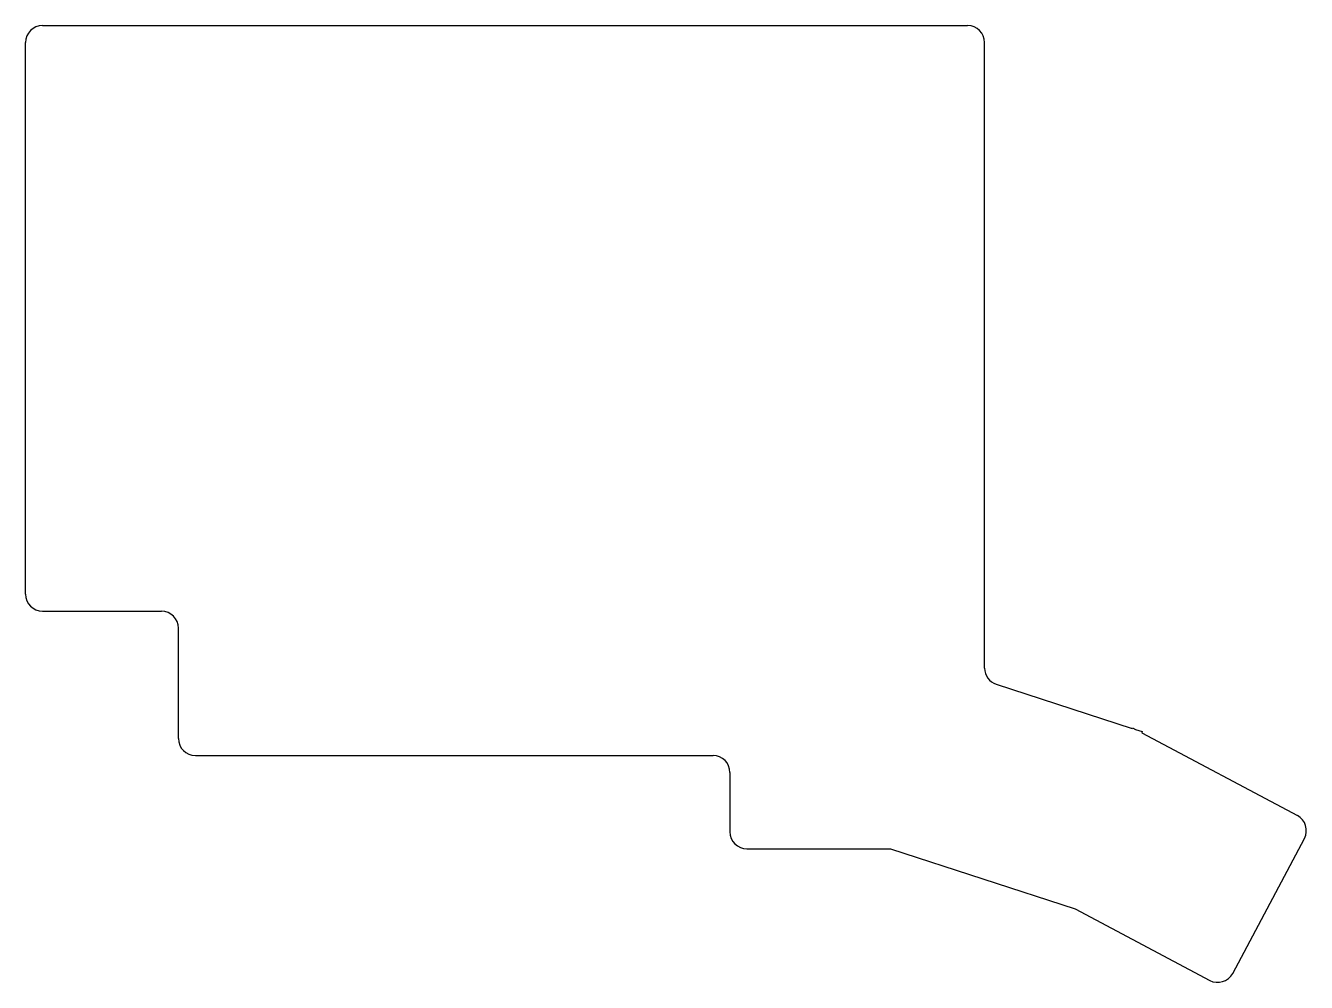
# Model space of a CAD drawing. Header units: millimetres. Extents: x 69 to 220, y -186 to -74.
import ezdxf

# ---------------------------------------------------------------- set-up
doc = ezdxf.new("R2010")
doc.units = ezdxf.units.MM

msp = doc.modelspace()

# ---------------------------------------------------------------- linework, layer by layer
for p, q in [((71, -73.5), (180, -73.5)), ((69, -140.5), (69, -75.5)), ((182, -149.2), (182, -75.5)), ((71, -142.5), (85, -142.5)), ((87, -157.5), (87, -144.5)), ((183.38, -151.1), (199.4, -156.31)), ((199.4, -156.31), (199.44, -156.25)), ((199.44, -156.25), (199.78, -156.43)), ((199.78, -156.43), (200.56, -156.68)), ((200.56, -156.68), (200.52, -156.82)), ((200.52, -156.82), (218.86, -166.57)), ((89, -159.5), (150, -159.5)), ((152, -161.5), (152, -168.5)), ((154, -170.5), (170.92, -170.5)), ((170.92, -170.5), (192.68, -177.57)), ((211.24, -185.17), (219.69, -169.28)), ((192.68, -177.57), (208.53, -186))]:
    msp.add_line(p, q)
for centre, start, end in [((71, -75.5), 90, 180), ((180, -75.5), 0, 90), ((71, -140.5), 180, 270), ((85, -144.5), 0, 90), ((184, -149.2), 180, 252), ((89, -157.5), 180, 270), ((150, -161.5), 0, 90), ((217.92, -168.34), 332, 62), ((154, -168.5), 180, 270), ((209.47, -184.23), 242, 332)]:
    msp.add_arc(centre, 2, start, end)

doc.saveas('drawing.dxf')
